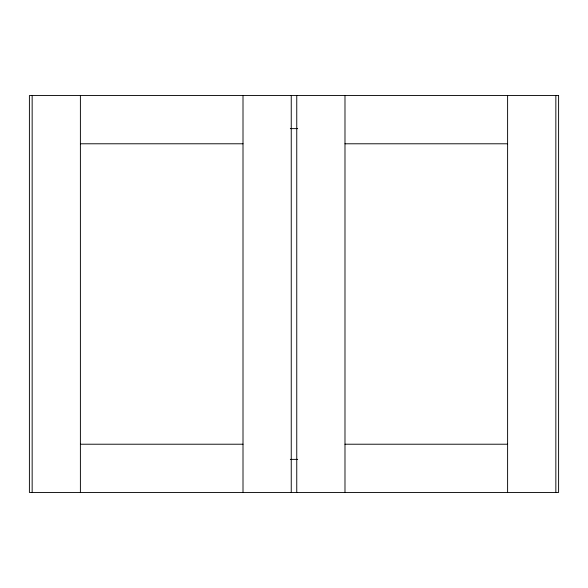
<?xml version="1.0" encoding="UTF-8"?>
<svg xmlns="http://www.w3.org/2000/svg" width="588" height="588" viewBox="0 0 588 588"><rect width="100%" height="100%" fill="white"/><g stroke="black" fill="none" stroke-linecap="round" stroke-linejoin="round"><path stroke-width="0.88" d="M290.325 128.625L297.675 128.625M80.394 143.781L243.006 143.781M344.987 143.788L507.606 143.788M80.394 444.219L243.006 444.219M344.987 444.219L507.606 444.219M290.325 459.375L297.675 459.375M555.844 95.55L555.844 492.45M507.606 95.55L507.606 492.45M344.987 95.55L344.987 492.45M296.756 95.55L296.756 492.45M291.244 95.55L291.244 492.45M243.006 95.55L243.006 492.45M80.394 95.55L80.394 492.45M32.156 95.55L32.156 492.45M558.6 95.55L29.4 95.55L29.4 492.45L558.6 492.45L558.6 95.55"/></g></svg>
